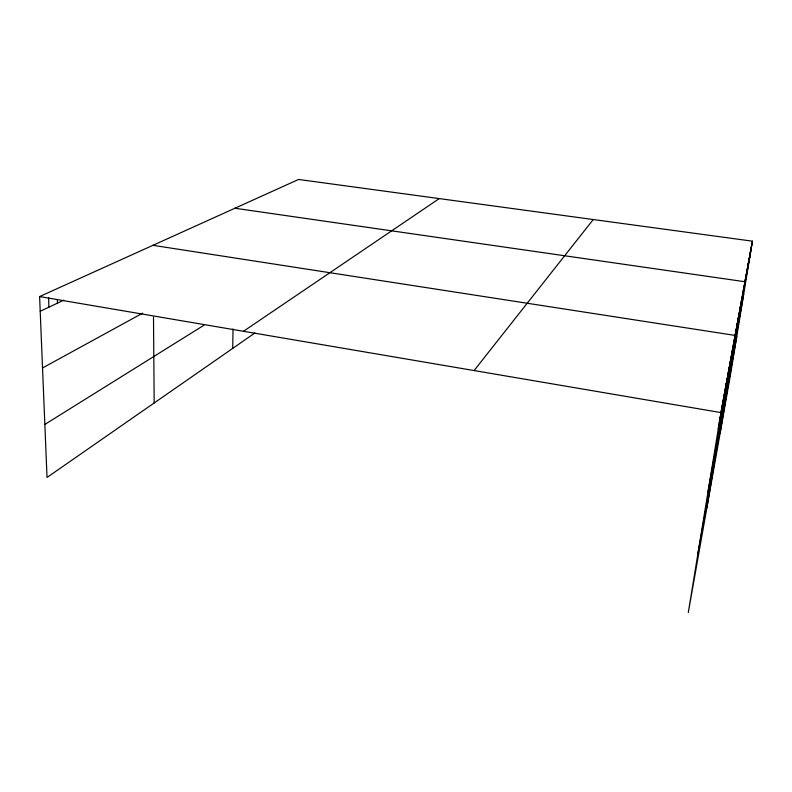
<?xml version="1.0" encoding="UTF-8"?>
<svg xmlns="http://www.w3.org/2000/svg" width="792" height="792" viewBox="0 0 792 792"><rect width="100%" height="100%" fill="white"/><g stroke="black" fill="none" stroke-linecap="round" stroke-linejoin="round"><path stroke-width="1.19" d="M232.719 348.391L233.026 328.928M752.4 241.174L720.938 412.592L688.298 612.543L730.165 376.556L752.4 241.174L298.574 179.457L39.6 296.564L47.025 477.447L254.856 333.006M719.403 422.7L723.146 400.564M721.611 410.632L724.205 394.782M722.68 404.821L726.244 383.655M724.72 393.634L727.224 378.299M725.71 388.238L729.125 367.973M727.61 377.843L730.927 358.123M729.422 367.933L732.659 348.737M731.155 358.469L734.303 339.768M706.909 507.652L735.857 331.323M734.342 341.015L737.312 323.354M735.817 332.957L738.718 315.701M737.233 325.225L740.718 304.801M739.253 314.186L741.985 297.891M740.53 307.187L743.797 288.011M720.086 433.373L745.51 278.685M744.094 287.714L747.133 269.854M745.727 278.754L748.668 261.489M747.282 270.26L750.598 250.985M749.232 259.588L751.964 243.56M697.811 554.271L736.748 336.471M707.989 491.901L743.698 294.139M718.255 428.977L750.618 252.034M474.101 370.557L593.248 219.532M243.481 331.284L439.243 198.584M44.847 424.433L203.99 325.225M42.53 367.963L142.699 313.117M40.204 311.276L63.706 300.198M234.897 208.246L744.955 281.734M152.935 245.312L735.095 335.432M39.6 296.564L720.938 412.592M48.55 297.455L48.926 307.167M57.321 299.544L57.45 303.148M153.5 317.216L154.173 402.98"/></g></svg>
